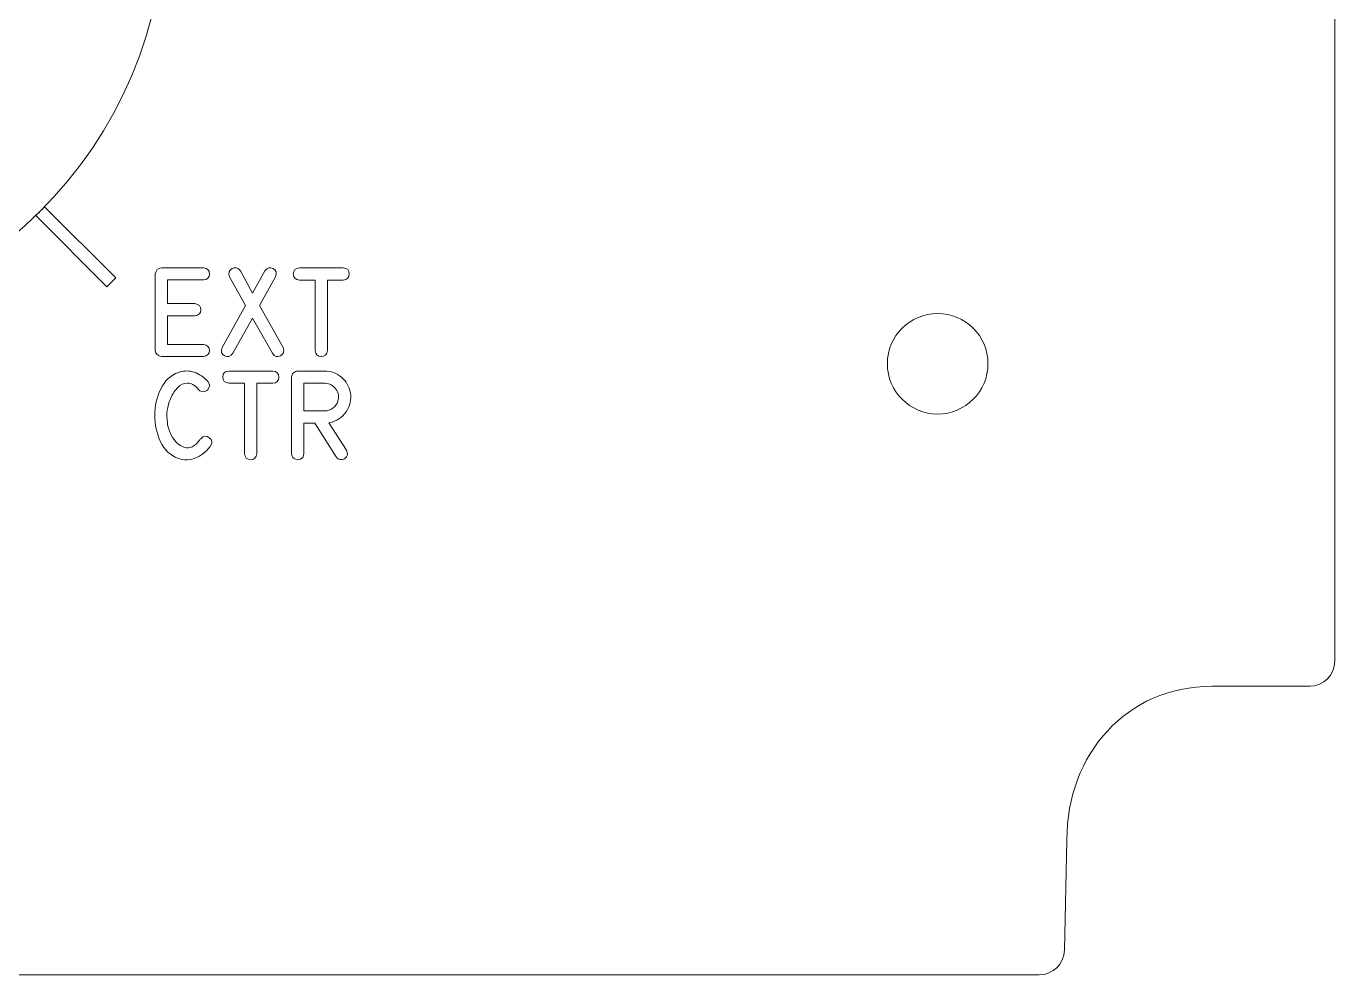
# Model space of a CAD drawing. Header units: millimetres. Extents: x -166 to 342, y -77 to 132.
# Drawn here: x 119 to 171.1, y -76.8 to -39.1 of the extents above; entities that cross this region are included whole.
import ezdxf

# ---------------------------------------------------------------- set-up
doc = ezdxf.new("R2010")
doc.units = ezdxf.units.MM
doc.header["$MEASUREMENT"] = 0
doc.layers.add('Engrave', color=7, linetype='Continuous')
doc.layers.add('Front', color=7, linetype='Continuous')

msp = doc.modelspace()

# ---------------------------------------------------------------- linework, layer by layer
at = {"layer": 'Engrave', "color": 114, "lineweight": 9}
msp.add_open_spline([(122.2413, -49.4687), (122.2413, -49.4687), (119.4103, -46.6377), (119.4103, -46.6377), (119.4103, -46.6377), (119.5299, -46.5216), (119.6479, -46.4038), (119.764, -46.2842), (119.764, -46.2842), (119.764, -46.2842), (122.5949, -49.1151), (122.5949, -49.1151), (122.5949, -49.1151), (122.5949, -49.1151), (122.2413, -49.4687), (122.2413, -49.4687)], degree=3, knots=[0, 0, 0, 0, 0.2, 0.2, 0.2, 0.2, 0.4, 0.4, 0.4, 0.4, 0.6, 0.6, 0.6, 0.6, 1, 1, 1, 1], dxfattribs=at)
at = {"layer": 'Engrave', "color": 240, "lineweight": 9}
for points, knots in [([(126.0797, -49.1945), (126.0797, -49.1945), (124.6516, -49.1945), (124.6516, -49.1945), (124.6516, -49.1945), (124.6516, -49.1945), (124.6516, -50.1369), (124.6516, -50.1369), (124.6516, -50.1369), (124.6516, -50.1369), (125.7405, -50.1369), (125.7405, -50.1369), (125.7405, -50.1369), (125.9033, -50.161), (125.9845, -50.2428), (125.9839, -50.3821), (125.9839, -50.3821), (125.9833, -50.522), (125.9022, -50.6032), (125.7405, -50.6261), (125.7405, -50.6261), (125.7405, -50.6261), (124.6516, -50.6261), (124.6516, -50.6261), (124.6516, -50.6261), (124.6516, -50.6261), (124.6516, -51.7579), (124.6516, -51.7579), (124.6516, -51.7579), (124.6516, -51.7579), (126.0797, -51.7579), (126.0797, -51.7579), (126.0797, -51.7579), (126.2414, -51.782), (126.3225, -51.8626), (126.3225, -52.0007), (126.3225, -52.0007), (126.3225, -52.1383), (126.2414, -52.2189), (126.0797, -52.2418), (126.0797, -52.2418), (126.0797, -52.2418), (124.4123, -52.2418), (124.4123, -52.2418), (124.4123, -52.2418), (124.2688, -52.2236), (124.1871, -52.1418), (124.1677, -51.9972), (124.1677, -51.9972), (124.1677, -51.9972), (124.1677, -48.9552), (124.1677, -48.9552), (124.1677, -48.9552), (124.1895, -48.8035), (124.2712, -48.7235), (124.4123, -48.7141), (124.4123, -48.7141), (124.4123, -48.7141), (126.0797, -48.7141), (126.0797, -48.7141), (126.0797, -48.7141), (126.2414, -48.7264), (126.3225, -48.8076), (126.3219, -48.9563), (126.3219, -48.9563), (126.3214, -49.1051), (126.2402, -49.1845), (126.0797, -49.1945)], [0, 0, 0, 0, 0.0555556, 0.0555556, 0.0555556, 0.0555556, 0.1111111, 0.1111111, 0.1111111, 0.1111111, 0.1666667, 0.1666667, 0.1666667, 0.1666667, 0.2222222, 0.2222222, 0.2222222, 0.2222222, 0.2777778, 0.2777778, 0.2777778, 0.2777778, 0.3333333, 0.3333333, 0.3333333, 0.3333333, 0.3888889, 0.3888889, 0.3888889, 0.3888889, 0.4444444, 0.4444444, 0.4444444, 0.4444444, 0.5, 0.5, 0.5, 0.5, 0.5555556, 0.5555556, 0.5555556, 0.5555556, 0.6111111, 0.6111111, 0.6111111, 0.6111111, 0.6666667, 0.6666667, 0.6666667, 0.6666667, 0.7222222, 0.7222222, 0.7222222, 0.7222222, 0.7777778, 0.7777778, 0.7777778, 0.7777778, 0.8333333, 0.8333333, 0.8333333, 0.8333333, 0.8888889, 0.8888889, 0.8888889, 0.8888889, 1, 1, 1, 1]), ([(126.827, -51.8802), (126.827, -51.8802), (127.7589, -50.2128), (127.7589, -50.2128), (127.7589, -50.2128), (127.7589, -50.2128), (127.1233, -49.0739), (127.1233, -49.0739), (127.1233, -49.0739), (127.0621, -48.9234), (127.0939, -48.8135), (127.218, -48.7441), (127.218, -48.7441), (127.342, -48.6747), (127.452, -48.7059), (127.549, -48.8382), (127.549, -48.8382), (127.549, -48.8382), (128.0346, -49.7148), (128.0346, -49.7148), (128.0346, -49.7148), (128.0346, -49.7148), (128.5238, -48.8382), (128.5238, -48.8382), (128.5238, -48.8382), (128.6202, -48.7059), (128.7296, -48.6747), (128.8525, -48.7435), (128.8525, -48.7435), (128.9753, -48.8123), (129.0077, -48.9228), (128.9489, -49.0757), (128.9489, -49.0757), (128.9489, -49.0757), (128.3151, -50.2128), (128.3151, -50.2128), (128.3151, -50.2128), (128.3151, -50.2128), (129.2452, -51.8802), (129.2452, -51.8802), (129.2452, -51.8802), (129.3075, -52.0319), (129.2752, -52.1424), (129.1488, -52.2118), (129.1488, -52.2118), (129.0224, -52.2812), (128.9142, -52.2489), (128.8236, -52.1142), (128.8236, -52.1142), (128.8236, -52.1142), (128.0346, -50.709), (128.0346, -50.709), (128.0346, -50.709), (128.0346, -50.709), (127.2544, -52.1142), (127.2544, -52.1142), (127.2544, -52.1142), (127.1545, -52.2453), (127.0427, -52.2771), (126.9193, -52.2089), (126.9193, -52.2089), (126.7958, -52.1413), (126.7646, -52.0319), (126.827, -51.8802)], [0, 0, 0, 0, 0.0588235, 0.0588235, 0.0588235, 0.0588235, 0.1176471, 0.1176471, 0.1176471, 0.1176471, 0.1764706, 0.1764706, 0.1764706, 0.1764706, 0.2352941, 0.2352941, 0.2352941, 0.2352941, 0.2941176, 0.2941176, 0.2941176, 0.2941176, 0.3529412, 0.3529412, 0.3529412, 0.3529412, 0.4117647, 0.4117647, 0.4117647, 0.4117647, 0.4705882, 0.4705882, 0.4705882, 0.4705882, 0.5294118, 0.5294118, 0.5294118, 0.5294118, 0.5882353, 0.5882353, 0.5882353, 0.5882353, 0.6470588, 0.6470588, 0.6470588, 0.6470588, 0.7058824, 0.7058824, 0.7058824, 0.7058824, 0.7647059, 0.7647059, 0.7647059, 0.7647059, 0.8235294, 0.8235294, 0.8235294, 0.8235294, 0.8823529, 0.8823529, 0.8823529, 0.8823529, 1, 1, 1, 1]), ([(130.5269, -52.0007), (130.5269, -52.0007), (130.5269, -49.1997), (130.5269, -49.1997), (130.5269, -49.1997), (130.5269, -49.1997), (129.8949, -49.1997), (129.8949, -49.1997), (129.8949, -49.1997), (129.7343, -49.1874), (129.6538, -49.1063), (129.6544, -48.9581), (129.6544, -48.9581), (129.655, -48.8093), (129.7355, -48.7276), (129.8949, -48.7141), (129.8949, -48.7141), (129.8949, -48.7141), (131.6434, -48.7141), (131.6434, -48.7141), (131.6434, -48.7141), (131.8016, -48.7264), (131.8815, -48.8082), (131.8821, -48.9581), (131.8821, -48.9581), (131.8827, -49.1074), (131.8028, -49.1886), (131.6434, -49.1997), (131.6434, -49.1997), (131.6434, -49.1997), (131.0131, -49.1997), (131.0131, -49.1997), (131.0131, -49.1997), (131.0131, -49.1997), (131.0131, -52.0007), (131.0131, -52.0007), (131.0131, -52.0007), (130.9867, -52.1636), (130.902, -52.2442), (130.7586, -52.2418), (130.7586, -52.2418), (130.6157, -52.2394), (130.5387, -52.1589), (130.5269, -52.0007)], [0, 0, 0, 0, 0.0833333, 0.0833333, 0.0833333, 0.0833333, 0.1666667, 0.1666667, 0.1666667, 0.1666667, 0.25, 0.25, 0.25, 0.25, 0.3333333, 0.3333333, 0.3333333, 0.3333333, 0.4166667, 0.4166667, 0.4166667, 0.4166667, 0.5, 0.5, 0.5, 0.5, 0.5833333, 0.5833333, 0.5833333, 0.5833333, 0.6666667, 0.6666667, 0.6666667, 0.6666667, 0.75, 0.75, 0.75, 0.75, 0.8333333, 0.8333333, 0.8333333, 0.8333333, 1, 1, 1, 1]), ([(126.3653, -55.7936), (126.3653, -55.7936), (126.35, -55.8165), (126.35, -55.8165), (126.35, -55.8165), (126.3465, -55.8206), (126.3436, -55.8248), (126.3412, -55.8283), (126.3412, -55.8283), (126.3395, -55.8318), (126.3371, -55.8353), (126.3348, -55.8389), (126.3348, -55.8389), (126.1772, -56.0511), (125.9708, -56.2022), (125.7151, -56.2928), (125.7151, -56.2928), (125.4599, -56.3827), (125.2082, -56.3663), (124.9601, -56.2434), (124.9601, -56.2434), (124.672, -56.0999), (124.4604, -55.8565), (124.3251, -55.5132), (124.3251, -55.5132), (124.1905, -55.1698), (124.1323, -54.8129), (124.1511, -54.4425), (124.1511, -54.4425), (124.1705, -54.0721), (124.2681, -53.7323), (124.4439, -53.4218), (124.4439, -53.4218), (124.6203, -53.112), (124.8761, -52.9179), (125.2118, -52.8397), (125.2118, -52.8397), (125.4046, -52.7951), (125.5969, -52.8139), (125.7886, -52.8956), (125.7886, -52.8956), (125.9802, -52.9779), (126.1378, -53.0931), (126.2607, -53.2413), (126.2607, -53.2413), (126.2619, -53.2413), (126.2648, -53.2448), (126.2689, -53.2531), (126.2689, -53.2531), (126.3218, -53.3219), (126.333, -53.3977), (126.3018, -53.4794), (126.3018, -53.4794), (126.2707, -53.5617), (126.2142, -53.6129), (126.1313, -53.6341), (126.1313, -53.6341), (126.0431, -53.657), (125.9614, -53.6305), (125.8867, -53.5547), (125.8867, -53.5547), (125.7327, -53.3754), (125.5845, -53.2895), (125.4423, -53.296), (125.4423, -53.296), (125.3, -53.303), (125.1724, -53.3618), (125.0601, -53.4718), (125.0601, -53.4718), (124.9472, -53.5823), (124.8537, -53.7234), (124.779, -53.8957), (124.779, -53.8957), (124.7044, -54.068), (124.6585, -54.2291), (124.6415, -54.3796), (124.6415, -54.3796), (124.6209, -54.5471), (124.6227, -54.7159), (124.6473, -54.8852), (124.6473, -54.8852), (124.672, -55.0545), (124.7238, -55.2139), (124.8032, -55.3632), (124.8032, -55.3632), (124.9413, -55.6249), (125.1148, -55.7889), (125.3241, -55.8547), (125.3241, -55.8547), (125.534, -55.9212), (125.7386, -55.8206), (125.9385, -55.5543), (125.9385, -55.5543), (125.9479, -55.5431), (125.9585, -55.5278), (125.9714, -55.5096), (125.9714, -55.5096), (126.079, -55.3903), (126.1931, -55.3779), (126.313, -55.4726), (126.313, -55.4726), (126.4329, -55.5672), (126.4506, -55.6742), (126.3653, -55.7936)], [0, 0, 0, 0, 0.037037, 0.037037, 0.037037, 0.037037, 0.0740741, 0.0740741, 0.0740741, 0.0740741, 0.1111111, 0.1111111, 0.1111111, 0.1111111, 0.1481481, 0.1481481, 0.1481481, 0.1481481, 0.1851852, 0.1851852, 0.1851852, 0.1851852, 0.2222222, 0.2222222, 0.2222222, 0.2222222, 0.2592593, 0.2592593, 0.2592593, 0.2592593, 0.2962963, 0.2962963, 0.2962963, 0.2962963, 0.3333333, 0.3333333, 0.3333333, 0.3333333, 0.3703704, 0.3703704, 0.3703704, 0.3703704, 0.4074074, 0.4074074, 0.4074074, 0.4074074, 0.4444444, 0.4444444, 0.4444444, 0.4444444, 0.4814815, 0.4814815, 0.4814815, 0.4814815, 0.5185185, 0.5185185, 0.5185185, 0.5185185, 0.5555556, 0.5555556, 0.5555556, 0.5555556, 0.5925926, 0.5925926, 0.5925926, 0.5925926, 0.6296296, 0.6296296, 0.6296296, 0.6296296, 0.6666667, 0.6666667, 0.6666667, 0.6666667, 0.7037037, 0.7037037, 0.7037037, 0.7037037, 0.7407407, 0.7407407, 0.7407407, 0.7407407, 0.7777778, 0.7777778, 0.7777778, 0.7777778, 0.8148148, 0.8148148, 0.8148148, 0.8148148, 0.8518519, 0.8518519, 0.8518519, 0.8518519, 0.8888889, 0.8888889, 0.8888889, 0.8888889, 0.9259259, 0.9259259, 0.9259259, 0.9259259, 1, 1, 1, 1]), ([(127.7194, -56.104), (127.7194, -56.104), (127.7194, -53.303), (127.7194, -53.303), (127.7194, -53.303), (127.7194, -53.303), (127.0874, -53.303), (127.0874, -53.303), (127.0874, -53.303), (126.9268, -53.2907), (126.8463, -53.2096), (126.8469, -53.0614), (126.8469, -53.0614), (126.8475, -52.9126), (126.928, -52.8309), (127.0874, -52.8174), (127.0874, -52.8174), (127.0874, -52.8174), (128.8359, -52.8174), (128.8359, -52.8174), (128.8359, -52.8174), (128.9941, -52.8297), (129.074, -52.9115), (129.0746, -53.0614), (129.0746, -53.0614), (129.0752, -53.2107), (128.9953, -53.2919), (128.8359, -53.303), (128.8359, -53.303), (128.8359, -53.303), (128.2056, -53.303), (128.2056, -53.303), (128.2056, -53.303), (128.2056, -53.303), (128.2056, -56.104), (128.2056, -56.104), (128.2056, -56.104), (128.1792, -56.2669), (128.0945, -56.3475), (127.9511, -56.3451), (127.9511, -56.3451), (127.8082, -56.3427), (127.7312, -56.2622), (127.7194, -56.104)], [0, 0, 0, 0, 0.0833333, 0.0833333, 0.0833333, 0.0833333, 0.1666667, 0.1666667, 0.1666667, 0.1666667, 0.25, 0.25, 0.25, 0.25, 0.3333333, 0.3333333, 0.3333333, 0.3333333, 0.4166667, 0.4166667, 0.4166667, 0.4166667, 0.5, 0.5, 0.5, 0.5, 0.5833333, 0.5833333, 0.5833333, 0.5833333, 0.6666667, 0.6666667, 0.6666667, 0.6666667, 0.75, 0.75, 0.75, 0.75, 0.8333333, 0.8333333, 0.8333333, 0.8333333, 1, 1, 1, 1]), ([(131.7639, -55.9712), (131.8374, -56.1011), (131.8168, -56.2099), (131.7022, -56.2987), (131.7022, -56.2987), (131.6469, -56.3375), (131.5834, -56.351), (131.5117, -56.338), (131.5117, -56.338), (131.44, -56.3257), (131.3876, -56.2898), (131.3541, -56.2316), (131.3541, -56.2316), (131.3541, -56.2316), (130.5051, -54.8893), (130.5051, -54.8893), (130.5051, -54.8893), (130.5051, -54.8893), (130.0741, -54.8893), (130.0741, -54.8893), (130.0741, -54.8893), (130.0741, -54.8893), (130.0741, -56.1023), (130.0741, -56.1023), (130.0741, -56.1023), (130.0741, -56.2022), (130.0289, -56.274), (129.9383, -56.3186), (129.9383, -56.3186), (129.8472, -56.3627), (129.7625, -56.3545), (129.6832, -56.2934), (129.6832, -56.2934), (129.6202, -56.2463), (129.5885, -56.1828), (129.5885, -56.1023), (129.5885, -56.1023), (129.5885, -56.1023), (129.5885, -53.0585), (129.5885, -53.0585), (129.5885, -53.0585), (129.5885, -52.992), (129.612, -52.935), (129.6585, -52.888), (129.6585, -52.888), (129.7049, -52.8409), (129.7619, -52.8174), (129.8296, -52.8174), (129.8296, -52.8174), (129.8296, -52.8174), (130.899, -52.8174), (130.899, -52.8174), (130.899, -52.8174), (131.1566, -52.8174), (131.38, -52.8991), (131.5693, -53.0626), (131.5693, -53.0626), (131.7586, -53.2266), (131.8768, -53.4342), (131.9227, -53.6858), (131.9227, -53.6858), (131.9709, -53.9557), (131.9138, -54.2079), (131.751, -54.4425), (131.751, -54.4425), (131.5887, -54.6777), (131.3729, -54.82), (131.1042, -54.8705), (131.1042, -54.8705), (131.1042, -54.8705), (131.0713, -54.8758), (131.0713, -54.8758), (131.0713, -54.8758), (131.0713, -54.8758), (131.7639, -55.9712), (131.7639, -55.9712)], [0, 0, 0, 0, 0.05, 0.05, 0.05, 0.05, 0.1, 0.1, 0.1, 0.1, 0.15, 0.15, 0.15, 0.15, 0.2, 0.2, 0.2, 0.2, 0.25, 0.25, 0.25, 0.25, 0.3, 0.3, 0.3, 0.3, 0.35, 0.35, 0.35, 0.35, 0.4, 0.4, 0.4, 0.4, 0.45, 0.45, 0.45, 0.45, 0.5, 0.5, 0.5, 0.5, 0.55, 0.55, 0.55, 0.55, 0.6, 0.6, 0.6, 0.6, 0.65, 0.65, 0.65, 0.65, 0.7, 0.7, 0.7, 0.7, 0.75, 0.75, 0.75, 0.75, 0.8, 0.8, 0.8, 0.8, 0.85, 0.85, 0.85, 0.85, 0.9, 0.9, 0.9, 0.9, 1, 1, 1, 1]), ([(130.899, -54.4055), (131.0166, -54.4055), (131.1248, -54.3702), (131.2242, -54.2984), (131.2242, -54.2984), (131.3235, -54.2273), (131.39, -54.1344), (131.4247, -54.0198), (131.4247, -54.0198), (131.4788, -53.8428), (131.4541, -53.6829), (131.3506, -53.54), (131.3506, -53.54), (131.2471, -53.3971), (131.1048, -53.3183), (130.9237, -53.303), (130.9237, -53.303), (130.9237, -53.303), (130.0741, -53.303), (130.0741, -53.303), (130.0741, -53.303), (130.0741, -53.303), (130.0741, -54.4055), (130.0741, -54.4055), (130.0741, -54.4055), (130.0741, -54.4055), (130.899, -54.4055), (130.899, -54.4055)], [0, 0, 0, 0, 0.125, 0.125, 0.125, 0.125, 0.25, 0.25, 0.25, 0.25, 0.375, 0.375, 0.375, 0.375, 0.5, 0.5, 0.5, 0.5, 0.625, 0.625, 0.625, 0.625, 0.75, 0.75, 0.75, 0.75, 1, 1, 1, 1])]:
    msp.add_open_spline(points, degree=3, knots=knots, dxfattribs=at)
at = {"layer": 'Front', "color": 250, "lineweight": 9}
for points, knots in [([(152.6833, 132.2633), (152.6833, 132.2633), (81.6274, 132.2633), (81.6274, 132.2633), (81.6274, 132.2633), (81.0774, 132.2633), (80.6286, 131.8152), (80.6275, 131.2654), (80.6275, 131.2654), (80.6275, 131.2654), (80.618, 126.7054), (80.618, 126.7054), (80.618, 126.7054), (80.6178, 123.3068), (77.862, 120.5503), (74.4633, 120.5503), (74.4633, 120.5503), (74.4329, 120.5503), (74.4029, 120.5509), (74.3728, 120.5515), (74.3728, 120.5515), (74.3728, 120.5515), (74.3726, 120.5503), (74.3726, 120.5503), (74.3726, 120.5503), (74.3726, 120.5503), (70.5681, 120.5503), (70.5681, 120.5503), (70.5681, 120.5503), (70.0176, 120.5503), (69.5688, 120.1016), (69.5683, 119.5513), (69.5683, 119.5513), (69.5682, 66.8239), (69.5684, -17.0402), (69.5684, -64.3556), (69.5684, -64.3556), (69.5688, -64.9059), (70.0178, -65.3547), (70.5683, -65.3547), (70.5683, -65.3547), (70.5683, -65.3547), (74.0973, -65.3547), (74.0973, -65.3547), (74.0973, -65.3547), (74.0973, -65.3547), (74.0973, -65.3565), (74.0973, -65.3565), (74.0973, -65.3565), (74.1273, -65.3555), (74.1576, -65.3547), (74.1879, -65.3547), (74.1879, -65.3547), (77.5863, -65.3547), (80.3426, -68.1108), (80.3426, -71.5095), (80.3426, -71.5095), (80.3426, -71.5095), (80.3443, -75.837), (80.3443, -75.837), (80.3443, -75.837), (80.3445, -76.388), (80.7937, -76.8367), (81.3444, -76.8367), (81.3444, -76.8367), (81.3444, -76.8367), (159.3139, -76.8367), (159.3139, -76.8367), (159.3139, -76.8367), (159.8569, -76.8367), (160.3016, -76.4019), (160.3139, -75.8594), (160.3139, -75.8594), (160.3139, -75.8594), (160.4131, -71.4821), (160.4131, -71.4821), (160.4131, -71.4821), (160.4133, -71.4745), (160.4133, -71.4683), (160.4133, -71.461), (160.4133, -71.461), (160.4192, -68.0689), (162.779, -65.3589), (166.1733, -65.3589), (166.1733, -65.3589), (166.2035, -65.3589), (166.2337, -65.3595), (166.2638, -65.3601), (166.2638, -65.3601), (166.2638, -65.3601), (166.2638, -65.3589), (166.2638, -65.3589), (166.2638, -65.3589), (166.2638, -65.3589), (170.068, -65.3589), (170.068, -65.3589), (170.068, -65.3589), (170.6189, -65.3589), (171.0683, -64.9096), (171.0683, -64.3587), (171.0683, -64.3587), (171.0682, -17.1467), (171.0682, 32.5805), (171.0682, 86.8463), (171.0682, 86.8463), (171.0682, 87.3972), (170.619, 87.8464), (170.0682, 87.8464), (170.0682, 87.8464), (170.0682, 87.8464), (166.539, 87.8464), (166.539, 87.8464), (166.539, 87.8464), (166.539, 87.8464), (166.539, 87.8478), (166.539, 87.8478), (166.539, 87.8478), (166.5091, 87.8472), (166.479, 87.8464), (166.4487, 87.8464), (166.4487, 87.8464), (163.0501, 87.8464), (160.294, 91.5024), (160.294, 94.9012), (160.294, 94.9012), (160.3992, 98.6272), (161.7592, 101.4373), (166.5219, 102.0797), (166.5219, 102.0797), (167.3051, 102.2579), (167.371, 103.0392), (167.0458, 103.7648), (167.0458, 103.7648), (162.8334, 113.1637), (158.0492, 122.4704), (153.5834, 131.699), (153.5834, 131.699), (153.4124, 132.0527), (153.0762, 132.2633), (152.6833, 132.2633)], [0, 0, 0, 0, 0.0277778, 0.0277778, 0.0277778, 0.0277778, 0.0555556, 0.0555556, 0.0555556, 0.0555556, 0.0833333, 0.0833333, 0.0833333, 0.0833333, 0.1111111, 0.1111111, 0.1111111, 0.1111111, 0.1388889, 0.1388889, 0.1388889, 0.1388889, 0.1666667, 0.1666667, 0.1666667, 0.1666667, 0.1944444, 0.1944444, 0.1944444, 0.1944444, 0.2222222, 0.2222222, 0.2222222, 0.2222222, 0.25, 0.25, 0.25, 0.25, 0.2777778, 0.2777778, 0.2777778, 0.2777778, 0.3055556, 0.3055556, 0.3055556, 0.3055556, 0.3333333, 0.3333333, 0.3333333, 0.3333333, 0.3611111, 0.3611111, 0.3611111, 0.3611111, 0.3888889, 0.3888889, 0.3888889, 0.3888889, 0.4166667, 0.4166667, 0.4166667, 0.4166667, 0.4444444, 0.4444444, 0.4444444, 0.4444444, 0.4722222, 0.4722222, 0.4722222, 0.4722222, 0.5, 0.5, 0.5, 0.5, 0.5277778, 0.5277778, 0.5277778, 0.5277778, 0.5555556, 0.5555556, 0.5555556, 0.5555556, 0.5833333, 0.5833333, 0.5833333, 0.5833333, 0.6111111, 0.6111111, 0.6111111, 0.6111111, 0.6388889, 0.6388889, 0.6388889, 0.6388889, 0.6666667, 0.6666667, 0.6666667, 0.6666667, 0.6944444, 0.6944444, 0.6944444, 0.6944444, 0.7222222, 0.7222222, 0.7222222, 0.7222222, 0.75, 0.75, 0.75, 0.75, 0.7777778, 0.7777778, 0.7777778, 0.7777778, 0.8055556, 0.8055556, 0.8055556, 0.8055556, 0.8333333, 0.8333333, 0.8333333, 0.8333333, 0.8611111, 0.8611111, 0.8611111, 0.8611111, 0.8888889, 0.8888889, 0.8888889, 0.8888889, 0.9166667, 0.9166667, 0.9166667, 0.9166667, 0.9444444, 0.9444444, 0.9444444, 0.9444444, 1, 1, 1, 1]), ([(107.5687, -17.4426), (98.1809, -17.4426), (90.5689, -25.0559), (90.5689, -34.4436), (90.5689, -34.4436), (90.5689, -43.8294), (98.1812, -51.4427), (107.569, -51.4427), (107.569, -51.4427), (116.9559, -51.4427), (124.5688, -43.8302), (124.5688, -34.4436), (124.5688, -34.4436), (124.5685, -25.0539), (116.9562, -17.4438), (107.5687, -17.4426)], [0, 0, 0, 0, 0.2, 0.2, 0.2, 0.2, 0.4, 0.4, 0.4, 0.4, 0.6, 0.6, 0.6, 0.6, 1, 1, 1, 1]), ([(155.276, -50.5285), (154.1717, -50.5285), (153.276, -51.4244), (153.276, -52.5288), (153.276, -52.5288), (153.2759, -53.6331), (154.1716, -54.5289), (155.276, -54.5289), (155.276, -54.5289), (156.3803, -54.5281), (157.2759, -53.6331), (157.2759, -52.5288), (157.2759, -52.5288), (157.2758, -51.4239), (156.3803, -50.529), (155.276, -50.5285)], [0, 0, 0, 0, 0.2, 0.2, 0.2, 0.2, 0.4, 0.4, 0.4, 0.4, 0.6, 0.6, 0.6, 0.6, 1, 1, 1, 1])]:
    msp.add_open_spline(points, degree=3, knots=knots, dxfattribs=at)

doc.saveas('drawing.dxf')
